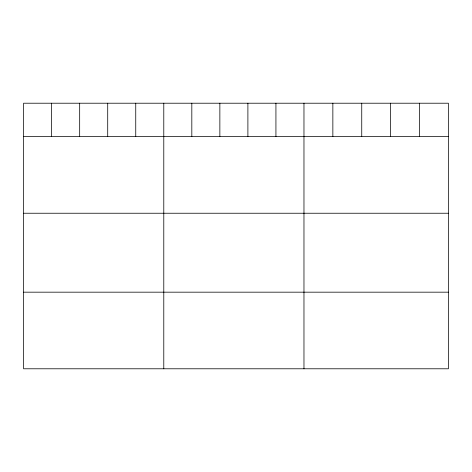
<?xml version="1.0" encoding="UTF-8"?>
<svg xmlns="http://www.w3.org/2000/svg" width="472" height="472" viewBox="0 0 472 472"><rect width="100%" height="100%" fill="white"/><g stroke="black" fill="none" stroke-linecap="round" stroke-linejoin="round"><path stroke-width="0.71" d="M448.4 136.62L448.4 368.785L23.6 368.785L23.6 103.215L448.4 103.215L448.4 136.62L23.6 136.62M23.6 213.238L448.4 213.238M23.6 292.174L448.4 292.174M419.514 103.215L419.514 136.62M390.627 103.215L390.627 136.62M361.741 103.215L361.741 136.62M332.854 103.215L332.854 136.62M303.968 103.215L303.968 368.785M275.931 103.215L275.931 136.62M247.894 103.215L247.894 136.62M219.858 103.215L219.858 136.62M191.821 103.215L191.821 136.62M163.784 103.215L163.784 368.785M135.747 103.215L135.747 136.62M107.71 103.215L107.71 136.62M79.674 103.215L79.674 136.62M51.637 103.215L51.637 136.62"/></g></svg>
